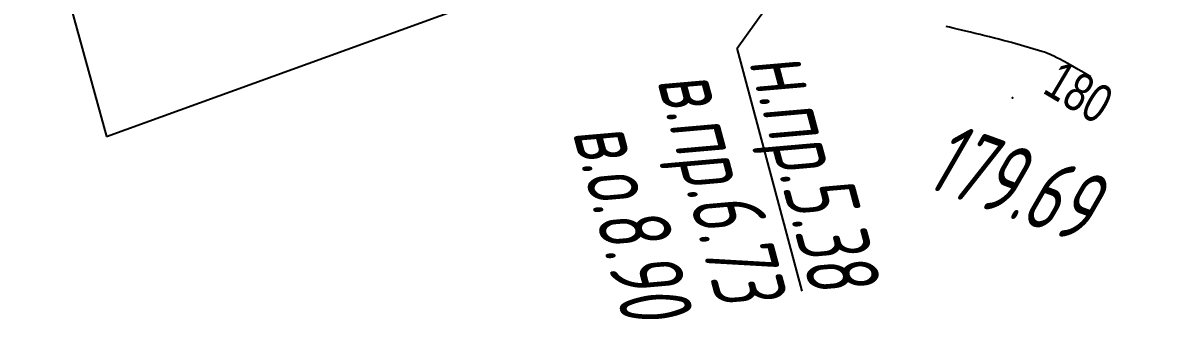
# Model space of a CAD drawing. Header units: millimetres. Extents: x -1799 to 6962, y -1020 to 4121.
# Drawn here: x 5766 to 5822.6, y 387.4 to 402.1 of the extents above; entities that cross this region are included whole.
import ezdxf

# ---------------------------------------------------------------- set-up
doc = ezdxf.new("R2010")
doc.units = ezdxf.units.MM
doc.linetypes.add('CONTI', pattern=[0])
for name, color, linetype in [('GOR_BDEFAULT', 212, 'CONTI'), ('NAD_MDEFAULT', 7, 'CONTI'), ('PI_OTDEFAULT', 172, 'CONTI'), ('PI_TTDEFAULT', 5, 'CONTI'), ('PLN_O', 7, 'CONTI'), ('SIT_LDEFAULT', 7, 'CONTI')]:
    doc.layers.add(name, color=color, linetype=linetype)
doc.layers.add('ОСЬ_ВЕРХ_ПОКРЫТИЯ_ОСЬ', color=1, linetype='Continuous', lineweight=30)
doc.styles.add('eskd', font='spds.shx', dxfattribs={"width": 1.2, "oblique": 15})
doc.styles.add('SHRFT', font='TXT', dxfattribs={"width": 3.5})

msp = doc.modelspace()

# ---------------------------------------------------------------- linework, layer by layer
at = {"layer": 'GOR_BDEFAULT', "color": 212, "elevation": 180, "flags": 128}
msp.add_lwpolyline([(5818.992, 399.459), (5818.652, 399.659), (5818.352, 399.829), (5818.082, 399.989), (5817.842, 400.119), (5817.632, 400.229), (5817.452, 400.329), (5817.292, 400.409), (5817.152, 400.479), (5817.032, 400.539), (5816.932, 400.579), (5816.842, 400.619), (5816.762, 400.649), (5816.692, 400.679), (5816.622, 400.699), (5816.562, 400.719), (5815.042, 401.169), (5814.842, 401.219), (5814.642, 401.269), (5814.422, 401.329), (5814.202, 401.379), (5813.962, 401.439), (5813.722, 401.499), (5813.492, 401.559), (5813.252, 401.609), (5813.012, 401.669), (5812.782, 401.729), (5812.562, 401.779), (5812.352, 401.829), (5812.162, 401.879), (5811.972, 401.919), (5811.812, 401.959)], dxfattribs=at)
at = {"layer": 'PI_TTDEFAULT', "color": 5}
msp.add_point((5815.102, 398.409, 179.688), dxfattribs=at)
at = {"layer": 'PLN_O'}
for p, q in [((5765.984, 411.558), (5770.145, 396.493)), ((5770.145, 396.493), (5811.022, 411.319))]:
    msp.add_line(p, q, dxfattribs=at)
at = {"layer": 'SIT_LDEFAULT', "color": 7}
for p, q in [((5801.431, 400.888), (5808.822, 411.149)), ((5804.664, 388.821), (5801.431, 400.888))]:
    msp.add_line(p, q, dxfattribs=at)
at = {"layer": 'ОСЬ_ВЕРХ_ПОКРЫТИЯ_ОСЬ'}
msp.add_lwpolyline([(5814.405, 415.29, 0.002707), (5843.833, 401.528)], format="xyb", dxfattribs=at)

# ---------------------------------------------------------------- texts
at = {"layer": 'GOR_BDEFAULT', "color": 212, "style": 'SHRFT', "width": 0.75}
msp.add_text('180', height=1.9136, rotation=329.3164, dxfattribs=at).set_placement((5816.525, 398.7, 180))
at = {"layer": 'NAD_MDEFAULT', "color": 7, "style": 'eskd', "oblique": 10, "width": 0.8}
for s, p in [('н.пр.5.38', (5802.009, 400.21)), ('в.пр.6.73', (5797.443, 399.291)), ('в.о.8.90', (5793.249, 396.723))]:
    msp.add_text(s, height=3.5, rotation=285, dxfattribs=at).set_placement(p)
at = {"layer": 'PI_OTDEFAULT', "color": 172, "style": 'eskd', "oblique": 10, "width": 0.8}
msp.add_text('179.69', height=3.5, rotation=340, dxfattribs=at).set_placement((5810.672, 394.019))

doc.saveas('drawing.dxf')
